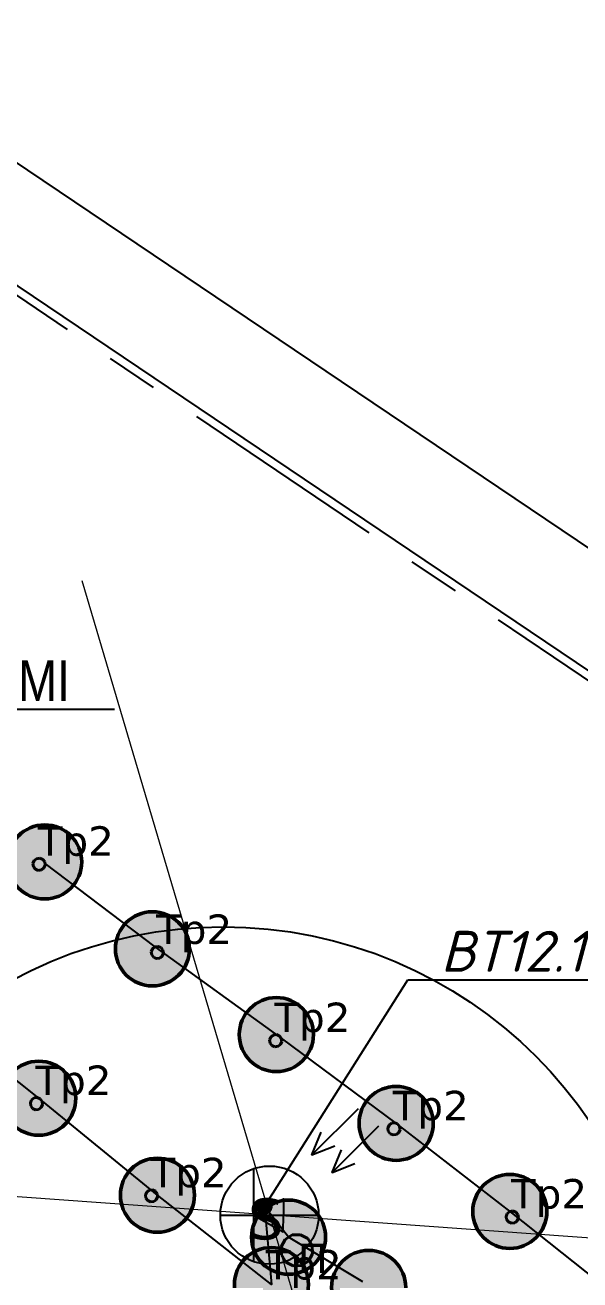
# Model space of a CAD drawing. Header units: millimetres. Extents: x -243740 to 150609, y -473655 to -165121.
# Drawn here: x 30513 to 33900, y -319092 to -311424 of the extents above; entities that cross this region are included whole.
import ezdxf
from ezdxf import colors
from ezdxf.entities.mleader import LeaderData, LeaderLine
from ezdxf.math import Vec2, Vec3

# ---------------------------------------------------------------- set-up
doc = ezdxf.new("R2010")
doc.units = ezdxf.units.MM
doc.linetypes.add('Линия сетки', pattern=[22.225, 12.7, -3.175, 3.175, -3.175])
for name, color, linetype, lineweight in [('0_Авт.', 255, 'Continuous', 5), ('_освещение_dali', 3, 'Continuous', 50), ('DALLI', 6, 'TRAY', 30), ('DLX_LUM 21', 5, 'Continuous', 40), ('DLX_LUM 22', 5, 'Continuous', 40)]:
    doc.layers.add(name, color=color, linetype=linetype, lineweight=lineweight)
doc.layers.add('_Гр.ЩД-1C.10.4.I9.4', color=6, linetype='Continuous')
doc.layers.add('_Гр.ЩД-1В.5.3.I4.1', color=6, linetype='Continuous')
doc.styles.add('ELine', font='txt.shx')
doc.styles.get("Standard").update_dxf_attribs({"font": 'ARIALN.TTF'})
doc.styles.add('TableTextStyle', font='')
doc.styles.add('Шрифт - 200', font='', dxfattribs={"height": 200})
doc.styles.get('TableTextStyle').set_extended_font_data('VERDANA.TTF')
doc.styles.get('Шрифт - 200').set_extended_font_data('GOST Common', italic=True)
doc.linetypes.add('TRAY', pattern='A,12.119257,["_",ELine,S=4.5,R=90,X=0,Y=-1.555839],0.750382,["_",ELine,S=4.5,R=0,X=0,Y=-0.805849],1.314849,["_",ELine,S=4.5,R=0,X=0,Y=-0.805849],2.250029,["_",ELine,S=4.5,R=90,X=0,Y=-1.555839],13.565483', length=30)
doc.linetypes.add('Truba', pattern='A,3e-05,[4,MSH_7,S=1,R=0,X=0,Y=0],-3.022072', length=3.022102)
doc.linetypes.add('Проводка в лотке', pattern='A,7.5,[130,ltypeshp.shx,S=0.5,R=0,X=0,Y=0],1,[130,ltypeshp.shx,S=1,R=90,X=0,Y=-0.5],1,[130,ltypeshp.shx,S=0.5,R=0,X=0,Y=0],7.5', length=17)

# ---------------------------------------------------------------- blocks, each defined once
blk = doc.blocks.new('A$C0249faeb')
at = {"layer": 'DALLI', "color": 0, "linetype": 'Линия сетки', "lineweight": -3, "ltscale": 100}
blk.add_lwpolyline([(-77952, -31246), (-93848.7, -54813.7), (-123371.7, -34900.2), (-107475, -11332.5)], close=True, dxfattribs=at)
blk = doc.blocks.new('A$C85fa3c5e')
at = {"layer": '0_Авт.', "color": 6, "lineweight": 25, "ltscale": 100}
for points in [[(5.418, 6.505), (2.589, 3.676), (3.15, 5.068)], [(5.418, 6.505), (2.589, 3.676), (3.981, 4.236)], [(6.655, 5.428), (3.827, 2.599), (4.387, 3.991)], [(6.655, 5.428), (3.827, 2.599), (5.218, 3.16)], [(-0.973, 2.838), (-0.98, -2.836)], [(-0.976, 0), (0.849, 1.003), (0.849, -0.01)], [(-3, 0), (3, 0)], [(-0.976, 0), (0.838, -1.023), (0.849, -0.01)]]:
    blk.add_lwpolyline(points, dxfattribs=at)
blk.add_circle((0, 0), 3, dxfattribs=at)
blk = doc.blocks.new('_Dot')
at = {"color": 0, "linetype": 'ByBlock', "lineweight": -2}
blk.add_line((-0.5, 0), (-1, 0), dxfattribs=at)
at = {"color": 0, "linetype": 'ByBlock', "const_width": 0.5}
blk.add_lwpolyline([(-0.25, 0, 1), (0.25, 0, 1)], format="xyb", close=True, dxfattribs=at)
blk = doc.blocks.new('A$Caabd1818')
at = {"layer": 'DLX_LUM 21'}
for points in [[(26591, 80973.8, 0), (26598.2, 80991.8, 0)], [(26598.2, 80991.8, 0), (26591, 80973.8, 0)], [(26598.2, 80991.8, 0), (26591, 80973.8, 0)], [(26591, 80973.8, 0), (26598.2, 80991.8, 0)], [(26591, 80973.8, 0), (26591, 80973.8, 0)], [(26593.8, 80954.6, 0), (26591, 80973.8, 0)], [(26591, 80973.8, 0), (26591, 80973.8, 0)], [(26591, 80973.8, 0), (26593.8, 80954.6, 0)], [(26591, 80973.8, 0), (26593.8, 80954.6, 0)], [(26593.8, 80954.6, 0), (26591, 80973.8, 0)], [(26598.2, 80991.8, 0), (26613.4, 81003.9, 0)], [(26613.4, 81003.9, 0), (26598.2, 80991.8, 0)], [(26613.4, 81003.9, 0), (26598.2, 80991.8, 0)], [(26598.2, 80991.8, 0), (26613.4, 81003.9, 0)], [(26598.2, 80991.8, 0), (26598.2, 80991.8, 0)], [(26598.2, 80991.8, 0), (26598.2, 80991.8, 0)], [(26613.4, 81003.9, 0), (26632.7, 81006.6, 0)], [(26632.7, 81006.6, 0), (26613.4, 81003.9, 0)], [(26632.7, 81006.6, 0), (26613.4, 81003.9, 0)], [(26613.4, 81003.9, 0), (26632.7, 81006.6, 0)], [(26613.4, 81003.9, 0), (26613.4, 81003.9, 0)], [(26613.4, 81003.9, 0), (26613.4, 81003.9, 0)], [(26632.7, 81006.6, 0), (26632.7, 81006.6, 0)], [(26632.7, 81006.6, 0), (26650.7, 80999.5, 0)], [(26650.7, 80999.5, 0), (26632.7, 81006.6, 0)], [(26632.7, 81006.6, 0), (26632.7, 81006.6, 0)], [(26650.7, 80999.5, 0), (26632.7, 81006.6, 0)], [(26632.7, 81006.6, 0), (26650.7, 80999.5, 0)], [(26650.7, 80999.5, 0), (26650.7, 80999.5, 0)], [(26650.7, 80999.5, 0), (26662.7, 80984.2, 0)], [(26662.7, 80984.2, 0), (26650.7, 80999.5, 0)], [(26650.7, 80999.5, 0), (26650.7, 80999.5, 0)], [(26662.7, 80984.2, 0), (26650.7, 80999.5, 0)], [(26650.7, 80999.5, 0), (26662.7, 80984.2, 0)], [(26662.7, 80984.2, 0), (26662.7, 80984.2, 0)], [(26662.7, 80984.2, 0), (26665.5, 80965, 0)], [(26665.5, 80965, 0), (26662.7, 80984.2, 0)], [(26662.7, 80984.2, 0), (26662.7, 80984.2, 0)], [(26665.5, 80965, 0), (26662.7, 80984.2, 0)], [(26662.7, 80984.2, 0), (26665.5, 80965, 0)], [(26605.8, 80939.3, 0), (26593.8, 80954.6, 0)], [(26593.8, 80954.6, 0), (26593.8, 80954.6, 0)], [(26593.8, 80954.6, 0), (26605.8, 80939.3, 0)], [(26593.8, 80954.6, 0), (26593.8, 80954.6, 0)], [(26593.8, 80954.6, 0), (26605.8, 80939.3, 0)], [(26605.8, 80939.3, 0), (26593.8, 80954.6, 0)], [(26623.9, 80932.2, 0), (26605.8, 80939.3, 0)], [(26605.8, 80939.3, 0), (26605.8, 80939.3, 0)], [(26605.8, 80939.3, 0), (26623.9, 80932.2, 0)], [(26605.8, 80939.3, 0), (26605.8, 80939.3, 0)], [(26605.8, 80939.3, 0), (26623.9, 80932.2, 0)], [(26623.9, 80932.2, 0), (26605.8, 80939.3, 0)], [(26643.1, 80935, 0), (26623.9, 80932.2, 0)], [(26623.9, 80932.2, 0), (26643.1, 80935, 0)], [(26623.9, 80932.2, 0), (26643.1, 80935, 0)], [(26643.1, 80935, 0), (26623.9, 80932.2, 0)], [(26623.9, 80932.2, 0), (26623.9, 80932.2, 0)], [(26623.9, 80932.2, 0), (26623.9, 80932.2, 0)], [(26658.3, 80947, 0), (26643.1, 80935, 0)], [(26643.1, 80935, 0), (26658.3, 80947, 0)], [(26643.1, 80935, 0), (26658.3, 80947, 0)], [(26658.3, 80947, 0), (26643.1, 80935, 0)], [(26643.1, 80935, 0), (26643.1, 80935, 0)], [(26643.1, 80935, 0), (26643.1, 80935, 0)], [(26665.5, 80965, 0), (26658.3, 80947, 0)], [(26658.3, 80947, 0), (26665.5, 80965, 0)], [(26658.3, 80947, 0), (26665.5, 80965, 0)], [(26665.5, 80965, 0), (26658.3, 80947, 0)], [(26658.3, 80947, 0), (26658.3, 80947, 0)], [(26658.3, 80947, 0), (26658.3, 80947, 0)], [(26665.5, 80965, 0), (26665.5, 80965, 0)], [(26665.5, 80965, 0), (26665.5, 80965, 0)], [(27313.4, 80435, 0), (27320.6, 80453, 0)], [(27320.6, 80453, 0), (27313.4, 80435, 0)], [(27320.6, 80453, 0), (27313.4, 80435, 0)], [(27313.4, 80435, 0), (27320.6, 80453, 0)], [(27313.4, 80435, 0), (27313.4, 80435, 0)], [(27316.2, 80415.7, 0), (27313.4, 80435, 0)], [(27313.4, 80435, 0), (27313.4, 80435, 0)], [(27313.4, 80435, 0), (27316.2, 80415.7, 0)], [(27313.4, 80435, 0), (27316.2, 80415.7, 0)], [(27316.2, 80415.7, 0), (27313.4, 80435, 0)], [(27320.6, 80453, 0), (27335.8, 80465, 0)], [(27335.8, 80465, 0), (27320.6, 80453, 0)], [(27335.8, 80465, 0), (27320.6, 80453, 0)], [(27320.6, 80453, 0), (27335.8, 80465, 0)], [(27320.6, 80453, 0), (27320.6, 80453, 0)], [(27320.6, 80453, 0), (27320.6, 80453, 0)], [(27335.8, 80465, 0), (27355, 80467.8, 0)], [(27355, 80467.8, 0), (27335.8, 80465, 0)], [(27355, 80467.8, 0), (27335.8, 80465, 0)], [(27335.8, 80465, 0), (27355, 80467.8, 0)], [(27335.8, 80465, 0), (27335.8, 80465, 0)], [(27335.8, 80465, 0), (27335.8, 80465, 0)], [(27355, 80467.8, 0), (27355, 80467.8, 0)], [(27355, 80467.8, 0), (27373, 80460.6, 0)], [(27373, 80460.6, 0), (27355, 80467.8, 0)], [(27355, 80467.8, 0), (27355, 80467.8, 0)], [(27373, 80460.6, 0), (27355, 80467.8, 0)], [(27355, 80467.8, 0), (27373, 80460.6, 0)], [(27373, 80460.6, 0), (27373, 80460.6, 0)], [(27373, 80460.6, 0), (27385.1, 80445.4, 0)], [(27385.1, 80445.4, 0), (27373, 80460.6, 0)], [(27373, 80460.6, 0), (27373, 80460.6, 0)], [(27385.1, 80445.4, 0), (27373, 80460.6, 0)], [(27373, 80460.6, 0), (27385.1, 80445.4, 0)], [(27385.1, 80445.4, 0), (27385.1, 80445.4, 0)], [(27385.1, 80445.4, 0), (27387.9, 80426.2, 0)], [(27387.9, 80426.2, 0), (27385.1, 80445.4, 0)], [(27385.1, 80445.4, 0), (27385.1, 80445.4, 0)], [(27387.9, 80426.2, 0), (27385.1, 80445.4, 0)], [(27385.1, 80445.4, 0), (27387.9, 80426.2, 0)], [(27328.2, 80400.5, 0), (27316.2, 80415.7, 0)], [(27316.2, 80415.7, 0), (27316.2, 80415.7, 0)], [(27316.2, 80415.7, 0), (27328.2, 80400.5, 0)], [(27316.2, 80415.7, 0), (27316.2, 80415.7, 0)], [(27316.2, 80415.7, 0), (27328.2, 80400.5, 0)], [(27328.2, 80400.5, 0), (27316.2, 80415.7, 0)], [(27346.2, 80393.3, 0), (27328.2, 80400.5, 0)], [(27328.2, 80400.5, 0), (27328.2, 80400.5, 0)], [(27328.2, 80400.5, 0), (27346.2, 80393.3, 0)], [(27328.2, 80400.5, 0), (27328.2, 80400.5, 0)], [(27328.2, 80400.5, 0), (27346.2, 80393.3, 0)], [(27346.2, 80393.3, 0), (27328.2, 80400.5, 0)], [(27365.4, 80396.1, 0), (27346.2, 80393.3, 0)], [(27346.2, 80393.3, 0), (27365.4, 80396.1, 0)], [(27346.2, 80393.3, 0), (27365.4, 80396.1, 0)], [(27365.4, 80396.1, 0), (27346.2, 80393.3, 0)], [(27346.2, 80393.3, 0), (27346.2, 80393.3, 0)], [(27346.2, 80393.3, 0), (27346.2, 80393.3, 0)], [(27380.7, 80408.1, 0), (27365.4, 80396.1, 0)], [(27365.4, 80396.1, 0), (27380.7, 80408.1, 0)], [(27365.4, 80396.1, 0), (27380.7, 80408.1, 0)], [(27380.7, 80408.1, 0), (27365.4, 80396.1, 0)], [(27365.4, 80396.1, 0), (27365.4, 80396.1, 0)], [(27365.4, 80396.1, 0), (27365.4, 80396.1, 0)], [(27387.9, 80426.2, 0), (27380.7, 80408.1, 0)], [(27380.7, 80408.1, 0), (27387.9, 80426.2, 0)], [(27380.7, 80408.1, 0), (27387.9, 80426.2, 0)], [(27387.9, 80426.2, 0), (27380.7, 80408.1, 0)], [(27380.7, 80408.1, 0), (27380.7, 80408.1, 0)], [(27380.7, 80408.1, 0), (27380.7, 80408.1, 0)], [(27387.9, 80426.2, 0), (27387.9, 80426.2, 0)], [(27387.9, 80426.2, 0), (27387.9, 80426.2, 0)], [(28035.8, 79896.1, 0), (28042.9, 79914.2, 0)], [(28042.9, 79914.2, 0), (28035.8, 79896.1, 0)], [(28042.9, 79914.2, 0), (28035.8, 79896.1, 0)], [(28035.8, 79896.1, 0), (28042.9, 79914.2, 0)], [(28042.9, 79914.2, 0), (28058.2, 79926.2, 0)], [(28058.2, 79926.2, 0), (28042.9, 79914.2, 0)], [(28058.2, 79926.2, 0), (28042.9, 79914.2, 0)], [(28042.9, 79914.2, 0), (28058.2, 79926.2, 0)], [(28042.9, 79914.2, 0), (28042.9, 79914.2, 0)], [(28042.9, 79914.2, 0), (28042.9, 79914.2, 0)], [(28058.2, 79926.2, 0), (28077.4, 79929, 0)], [(28077.4, 79929, 0), (28058.2, 79926.2, 0)], [(28077.4, 79929, 0), (28058.2, 79926.2, 0)], [(28058.2, 79926.2, 0), (28077.4, 79929, 0)], [(28058.2, 79926.2, 0), (28058.2, 79926.2, 0)], [(28058.2, 79926.2, 0), (28058.2, 79926.2, 0)], [(28077.4, 79929, 0), (28077.4, 79929, 0)], [(28077.4, 79929, 0), (28095.4, 79921.8, 0)], [(28095.4, 79921.8, 0), (28077.4, 79929, 0)], [(28077.4, 79929, 0), (28077.4, 79929, 0)], [(28095.4, 79921.8, 0), (28077.4, 79929, 0)], [(28077.4, 79929, 0), (28095.4, 79921.8, 0)], [(28095.4, 79921.8, 0), (28095.4, 79921.8, 0)], [(28095.4, 79921.8, 0), (28107.4, 79906.6, 0)], [(28107.4, 79906.6, 0), (28095.4, 79921.8, 0)], [(28095.4, 79921.8, 0), (28095.4, 79921.8, 0)], [(28107.4, 79906.6, 0), (28095.4, 79921.8, 0)], [(28095.4, 79921.8, 0), (28107.4, 79906.6, 0)], [(28107.4, 79906.6, 0), (28107.4, 79906.6, 0)], [(28107.4, 79906.6, 0), (28110.2, 79887.3, 0)], [(28110.2, 79887.3, 0), (28107.4, 79906.6, 0)], [(28107.4, 79906.6, 0), (28107.4, 79906.6, 0)], [(28110.2, 79887.3, 0), (28107.4, 79906.6, 0)], [(28107.4, 79906.6, 0), (28110.2, 79887.3, 0)], [(28035.8, 79896.1, 0), (28035.8, 79896.1, 0)], [(28038.6, 79876.9, 0), (28035.8, 79896.1, 0)], [(28035.8, 79896.1, 0), (28035.8, 79896.1, 0)], [(28035.8, 79896.1, 0), (28038.6, 79876.9, 0)], [(28035.8, 79896.1, 0), (28038.6, 79876.9, 0)], [(28038.6, 79876.9, 0), (28035.8, 79896.1, 0)], [(28050.6, 79861.7, 0), (28038.6, 79876.9, 0)], [(28038.6, 79876.9, 0), (28038.6, 79876.9, 0)], [(28038.6, 79876.9, 0), (28050.6, 79861.7, 0)], [(28038.6, 79876.9, 0), (28038.6, 79876.9, 0)], [(28038.6, 79876.9, 0), (28050.6, 79861.7, 0)], [(28050.6, 79861.7, 0), (28038.6, 79876.9, 0)], [(28068.6, 79854.5, 0), (28050.6, 79861.7, 0)], [(28050.6, 79861.7, 0), (28050.6, 79861.7, 0)], [(28050.6, 79861.7, 0), (28068.6, 79854.5, 0)], [(28050.6, 79861.7, 0), (28050.6, 79861.7, 0)], [(28050.6, 79861.7, 0), (28068.6, 79854.5, 0)], [(28068.6, 79854.5, 0), (28050.6, 79861.7, 0)], [(28087.8, 79857.3, 0), (28068.6, 79854.5, 0)], [(28068.6, 79854.5, 0), (28087.8, 79857.3, 0)], [(28068.6, 79854.5, 0), (28087.8, 79857.3, 0)], [(28087.8, 79857.3, 0), (28068.6, 79854.5, 0)], [(28068.6, 79854.5, 0), (28068.6, 79854.5, 0)], [(28068.6, 79854.5, 0), (28068.6, 79854.5, 0)], [(28103.1, 79869.3, 0), (28087.8, 79857.3, 0)], [(28087.8, 79857.3, 0), (28103.1, 79869.3, 0)], [(28087.8, 79857.3, 0), (28103.1, 79869.3, 0)], [(28103.1, 79869.3, 0), (28087.8, 79857.3, 0)], [(28087.8, 79857.3, 0), (28087.8, 79857.3, 0)], [(28087.8, 79857.3, 0), (28087.8, 79857.3, 0)], [(28110.2, 79887.3, 0), (28103.1, 79869.3, 0)], [(28103.1, 79869.3, 0), (28110.2, 79887.3, 0)], [(28103.1, 79869.3, 0), (28110.2, 79887.3, 0)], [(28110.2, 79887.3, 0), (28103.1, 79869.3, 0)], [(28103.1, 79869.3, 0), (28103.1, 79869.3, 0)], [(28103.1, 79869.3, 0), (28103.1, 79869.3, 0)], [(28110.2, 79887.3, 0), (28110.2, 79887.3, 0)], [(28110.2, 79887.3, 0), (28110.2, 79887.3, 0)], [(26575.1, 79512.8, 0), (26582.9, 79530.6, 0)], [(26582.9, 79530.6, 0), (26575.1, 79512.8, 0)], [(26582.9, 79530.6, 0), (26575.1, 79512.8, 0)], [(26575.1, 79512.8, 0), (26582.9, 79530.6, 0)], [(26582.9, 79530.6, 0), (26598.5, 79542.1, 0)], [(26598.5, 79542.1, 0), (26582.9, 79530.6, 0)], [(26598.5, 79542.1, 0), (26582.9, 79530.6, 0)], [(26582.9, 79530.6, 0), (26598.5, 79542.1, 0)], [(26582.9, 79530.6, 0), (26582.9, 79530.6, 0)], [(26582.9, 79530.6, 0), (26582.9, 79530.6, 0)], [(26598.5, 79542.1, 0), (26617.8, 79544.2, 0)], [(26617.8, 79544.2, 0), (26598.5, 79542.1, 0)], [(26617.8, 79544.2, 0), (26598.5, 79542.1, 0)], [(26598.5, 79542.1, 0), (26617.8, 79544.2, 0)], [(26598.5, 79542.1, 0), (26598.5, 79542.1, 0)], [(26598.5, 79542.1, 0), (26598.5, 79542.1, 0)], [(26617.8, 79544.2, 0), (26617.8, 79544.2, 0)], [(26617.8, 79544.2, 0), (26635.6, 79536.4, 0)], [(26635.6, 79536.4, 0), (26617.8, 79544.2, 0)], [(26617.8, 79544.2, 0), (26617.8, 79544.2, 0)], [(26635.6, 79536.4, 0), (26617.8, 79544.2, 0)], [(26617.8, 79544.2, 0), (26635.6, 79536.4, 0)], [(26635.6, 79536.4, 0), (26635.6, 79536.4, 0)], [(26635.6, 79536.4, 0), (26647.1, 79520.8, 0)], [(26647.1, 79520.8, 0), (26635.6, 79536.4, 0)], [(26635.6, 79536.4, 0), (26635.6, 79536.4, 0)], [(26647.1, 79520.8, 0), (26635.6, 79536.4, 0)], [(26635.6, 79536.4, 0), (26647.1, 79520.8, 0)], [(26647.1, 79520.8, 0), (26647.1, 79520.8, 0)], [(26647.1, 79520.8, 0), (26649.2, 79501.5, 0)], [(26649.2, 79501.5, 0), (26647.1, 79520.8, 0)], [(26647.1, 79520.8, 0), (26647.1, 79520.8, 0)], [(26649.2, 79501.5, 0), (26647.1, 79520.8, 0)], [(26647.1, 79520.8, 0), (26649.2, 79501.5, 0)], [(26575.1, 79512.8, 0), (26575.1, 79512.8, 0)], [(26577.2, 79493.5, 0), (26575.1, 79512.8, 0)], [(26575.1, 79512.8, 0), (26575.1, 79512.8, 0)], [(26575.1, 79512.8, 0), (26577.2, 79493.5, 0)], [(26575.1, 79512.8, 0), (26577.2, 79493.5, 0)], [(26577.2, 79493.5, 0), (26575.1, 79512.8, 0)], [(26588.7, 79477.9, 0), (26577.2, 79493.5, 0)], [(26577.2, 79493.5, 0), (26577.2, 79493.5, 0)], [(26577.2, 79493.5, 0), (26588.7, 79477.9, 0)], [(26577.2, 79493.5, 0), (26577.2, 79493.5, 0)], [(26577.2, 79493.5, 0), (26588.7, 79477.9, 0)], [(26588.7, 79477.9, 0), (26577.2, 79493.5, 0)], [(26606.5, 79470.1, 0), (26588.7, 79477.9, 0)], [(26588.7, 79477.9, 0), (26588.7, 79477.9, 0)], [(26588.7, 79477.9, 0), (26606.5, 79470.1, 0)], [(26588.7, 79477.9, 0), (26588.7, 79477.9, 0)], [(26588.7, 79477.9, 0), (26606.5, 79470.1, 0)], [(26606.5, 79470.1, 0), (26588.7, 79477.9, 0)], [(26625.8, 79472.2, 0), (26606.5, 79470.1, 0)], [(26606.5, 79470.1, 0), (26625.8, 79472.2, 0)], [(26606.5, 79470.1, 0), (26625.8, 79472.2, 0)], [(26625.8, 79472.2, 0), (26606.5, 79470.1, 0)], [(26606.5, 79470.1, 0), (26606.5, 79470.1, 0)], [(26606.5, 79470.1, 0), (26606.5, 79470.1, 0)], [(26641.4, 79483.7, 0), (26625.8, 79472.2, 0)], [(26625.8, 79472.2, 0), (26641.4, 79483.7, 0)], [(26625.8, 79472.2, 0), (26641.4, 79483.7, 0)], [(26641.4, 79483.7, 0), (26625.8, 79472.2, 0)], [(26625.8, 79472.2, 0), (26625.8, 79472.2, 0)], [(26625.8, 79472.2, 0), (26625.8, 79472.2, 0)], [(26649.2, 79501.5, 0), (26641.4, 79483.7, 0)], [(26641.4, 79483.7, 0), (26649.2, 79501.5, 0)], [(26641.4, 79483.7, 0), (26649.2, 79501.5, 0)], [(26649.2, 79501.5, 0), (26641.4, 79483.7, 0)], [(26641.4, 79483.7, 0), (26641.4, 79483.7, 0)], [(26641.4, 79483.7, 0), (26641.4, 79483.7, 0)], [(26649.2, 79501.5, 0), (26649.2, 79501.5, 0)], [(26649.2, 79501.5, 0), (26649.2, 79501.5, 0)], [(28758.1, 79357.3, 0), (28765.3, 79375.3, 0)], [(28765.3, 79375.3, 0), (28758.1, 79357.3, 0)], [(28765.3, 79375.3, 0), (28758.1, 79357.3, 0)], [(28758.1, 79357.3, 0), (28765.3, 79375.3, 0)], [(28765.3, 79375.3, 0), (28780.6, 79387.3, 0)], [(28780.6, 79387.3, 0), (28765.3, 79375.3, 0)], [(28780.6, 79387.3, 0), (28765.3, 79375.3, 0)], [(28765.3, 79375.3, 0), (28780.6, 79387.3, 0)], [(28765.3, 79375.3, 0), (28765.3, 79375.3, 0)], [(28765.3, 79375.3, 0), (28765.3, 79375.3, 0)], [(28780.6, 79387.3, 0), (28799.8, 79390.1, 0)], [(28799.8, 79390.1, 0), (28780.6, 79387.3, 0)], [(28799.8, 79390.1, 0), (28780.6, 79387.3, 0)], [(28780.6, 79387.3, 0), (28799.8, 79390.1, 0)], [(28780.6, 79387.3, 0), (28780.6, 79387.3, 0)], [(28780.6, 79387.3, 0), (28780.6, 79387.3, 0)], [(28799.8, 79390.1, 0), (28799.8, 79390.1, 0)], [(28799.8, 79390.1, 0), (28817.8, 79382.9, 0)], [(28817.8, 79382.9, 0), (28799.8, 79390.1, 0)], [(28799.8, 79390.1, 0), (28799.8, 79390.1, 0)], [(28817.8, 79382.9, 0), (28799.8, 79390.1, 0)], [(28799.8, 79390.1, 0), (28817.8, 79382.9, 0)], [(28817.8, 79382.9, 0), (28817.8, 79382.9, 0)], [(28817.8, 79382.9, 0), (28829.8, 79367.7, 0)], [(28829.8, 79367.7, 0), (28817.8, 79382.9, 0)], [(28817.8, 79382.9, 0), (28817.8, 79382.9, 0)], [(28829.8, 79367.7, 0), (28817.8, 79382.9, 0)], [(28817.8, 79382.9, 0), (28829.8, 79367.7, 0)], [(28829.8, 79367.7, 0), (28829.8, 79367.7, 0)], [(28829.8, 79367.7, 0), (28832.6, 79348.5, 0)], [(28832.6, 79348.5, 0), (28829.8, 79367.7, 0)], [(28829.8, 79367.7, 0), (28829.8, 79367.7, 0)], [(28832.6, 79348.5, 0), (28829.8, 79367.7, 0)], [(28829.8, 79367.7, 0), (28832.6, 79348.5, 0)], [(28758.1, 79357.3, 0), (28758.1, 79357.3, 0)], [(28760.9, 79338.1, 0), (28758.1, 79357.3, 0)], [(28758.1, 79357.3, 0), (28758.1, 79357.3, 0)], [(28758.1, 79357.3, 0), (28760.9, 79338.1, 0)], [(28758.1, 79357.3, 0), (28760.9, 79338.1, 0)], [(28760.9, 79338.1, 0), (28758.1, 79357.3, 0)], [(28773, 79322.8, 0), (28760.9, 79338.1, 0)], [(28760.9, 79338.1, 0), (28760.9, 79338.1, 0)], [(28760.9, 79338.1, 0), (28773, 79322.8, 0)], [(28760.9, 79338.1, 0), (28760.9, 79338.1, 0)], [(28760.9, 79338.1, 0), (28773, 79322.8, 0)], [(28773, 79322.8, 0), (28760.9, 79338.1, 0)], [(28791, 79315.7, 0), (28773, 79322.8, 0)], [(28773, 79322.8, 0), (28773, 79322.8, 0)], [(28773, 79322.8, 0), (28791, 79315.7, 0)], [(28773, 79322.8, 0), (28773, 79322.8, 0)], [(28773, 79322.8, 0), (28791, 79315.7, 0)], [(28791, 79315.7, 0), (28773, 79322.8, 0)], [(28810.2, 79318.4, 0), (28791, 79315.7, 0)], [(28791, 79315.7, 0), (28810.2, 79318.4, 0)], [(28791, 79315.7, 0), (28810.2, 79318.4, 0)], [(28810.2, 79318.4, 0), (28791, 79315.7, 0)], [(28791, 79315.7, 0), (28791, 79315.7, 0)], [(28791, 79315.7, 0), (28791, 79315.7, 0)], [(28825.4, 79330.5, 0), (28810.2, 79318.4, 0)], [(28810.2, 79318.4, 0), (28825.4, 79330.5, 0)], [(28810.2, 79318.4, 0), (28825.4, 79330.5, 0)], [(28825.4, 79330.5, 0), (28810.2, 79318.4, 0)], [(28810.2, 79318.4, 0), (28810.2, 79318.4, 0)], [(28810.2, 79318.4, 0), (28810.2, 79318.4, 0)], [(28832.6, 79348.5, 0), (28825.4, 79330.5, 0)], [(28825.4, 79330.5, 0), (28832.6, 79348.5, 0)], [(28825.4, 79330.5, 0), (28832.6, 79348.5, 0)], [(28832.6, 79348.5, 0), (28825.4, 79330.5, 0)], [(28825.4, 79330.5, 0), (28825.4, 79330.5, 0)], [(28825.4, 79330.5, 0), (28825.4, 79330.5, 0)], [(28832.6, 79348.5, 0), (28832.6, 79348.5, 0)], [(28832.6, 79348.5, 0), (28832.6, 79348.5, 0)], [(27285.8, 78967.1, 0), (27301.5, 78978.6, 0)], [(27301.5, 78978.6, 0), (27285.8, 78967.1, 0)], [(27301.5, 78978.6, 0), (27285.8, 78967.1, 0)], [(27285.8, 78967.1, 0), (27301.5, 78978.6, 0)], [(27301.5, 78978.6, 0), (27320.8, 78980.7, 0)], [(27320.8, 78980.7, 0), (27301.5, 78978.6, 0)], [(27320.8, 78980.7, 0), (27301.5, 78978.6, 0)], [(27301.5, 78978.6, 0), (27320.8, 78980.7, 0)], [(27301.5, 78978.6, 0), (27301.5, 78978.6, 0)], [(27301.5, 78978.6, 0), (27301.5, 78978.6, 0)], [(27320.8, 78980.7, 0), (27320.8, 78980.7, 0)], [(27320.8, 78980.7, 0), (27338.6, 78972.9, 0)], [(27338.6, 78972.9, 0), (27320.8, 78980.7, 0)], [(27320.8, 78980.7, 0), (27320.8, 78980.7, 0)], [(27338.6, 78972.9, 0), (27320.8, 78980.7, 0)], [(27320.8, 78980.7, 0), (27338.6, 78972.9, 0)], [(27278, 78949.4, 0), (27285.8, 78967.1, 0)], [(27285.8, 78967.1, 0), (27278, 78949.4, 0)], [(27285.8, 78967.1, 0), (27278, 78949.4, 0)], [(27278, 78949.4, 0), (27285.8, 78967.1, 0)], [(27278, 78949.4, 0), (27278, 78949.4, 0)], [(27280.2, 78930.1, 0), (27278, 78949.4, 0)], [(27278, 78949.4, 0), (27278, 78949.4, 0)], [(27278, 78949.4, 0), (27280.2, 78930.1, 0)], [(27278, 78949.4, 0), (27280.2, 78930.1, 0)], [(27280.2, 78930.1, 0), (27278, 78949.4, 0)], [(27291.6, 78914.4, 0), (27280.2, 78930.1, 0)], [(27280.2, 78930.1, 0), (27280.2, 78930.1, 0)], [(27280.2, 78930.1, 0), (27291.6, 78914.4, 0)], [(27280.2, 78930.1, 0), (27280.2, 78930.1, 0)], [(27280.2, 78930.1, 0), (27291.6, 78914.4, 0)], [(27291.6, 78914.4, 0), (27280.2, 78930.1, 0)], [(27285.8, 78967.1, 0), (27285.8, 78967.1, 0)], [(27285.8, 78967.1, 0), (27285.8, 78967.1, 0)], [(27309.4, 78906.6, 0), (27291.6, 78914.4, 0)], [(27291.6, 78914.4, 0), (27291.6, 78914.4, 0)], [(27291.6, 78914.4, 0), (27309.4, 78906.6, 0)], [(27291.6, 78914.4, 0), (27291.6, 78914.4, 0)], [(27291.6, 78914.4, 0), (27309.4, 78906.6, 0)], [(27309.4, 78906.6, 0), (27291.6, 78914.4, 0)], [(27328.7, 78908.7, 0), (27309.4, 78906.6, 0)], [(27309.4, 78906.6, 0), (27328.7, 78908.7, 0)], [(27309.4, 78906.6, 0), (27328.7, 78908.7, 0)], [(27328.7, 78908.7, 0), (27309.4, 78906.6, 0)], [(27309.4, 78906.6, 0), (27309.4, 78906.6, 0)], [(27309.4, 78906.6, 0), (27309.4, 78906.6, 0)], [(27344.4, 78920.2, 0), (27328.7, 78908.7, 0)], [(27328.7, 78908.7, 0), (27344.4, 78920.2, 0)], [(27328.7, 78908.7, 0), (27344.4, 78920.2, 0)], [(27344.4, 78920.2, 0), (27328.7, 78908.7, 0)], [(27328.7, 78908.7, 0), (27328.7, 78908.7, 0)], [(27328.7, 78908.7, 0), (27328.7, 78908.7, 0)], [(27338.6, 78972.9, 0), (27338.6, 78972.9, 0)], [(27338.6, 78972.9, 0), (27350, 78957.3, 0)], [(27350, 78957.3, 0), (27338.6, 78972.9, 0)], [(27338.6, 78972.9, 0), (27338.6, 78972.9, 0)], [(27350, 78957.3, 0), (27338.6, 78972.9, 0)], [(27338.6, 78972.9, 0), (27350, 78957.3, 0)], [(27352.2, 78938, 0), (27344.4, 78920.2, 0)], [(27344.4, 78920.2, 0), (27352.2, 78938, 0)], [(27344.4, 78920.2, 0), (27352.2, 78938, 0)], [(27352.2, 78938, 0), (27344.4, 78920.2, 0)], [(27344.4, 78920.2, 0), (27344.4, 78920.2, 0)], [(27344.4, 78920.2, 0), (27344.4, 78920.2, 0)], [(27350, 78957.3, 0), (27350, 78957.3, 0)], [(27350, 78957.3, 0), (27352.2, 78938, 0)], [(27352.2, 78938, 0), (27350, 78957.3, 0)], [(27350, 78957.3, 0), (27350, 78957.3, 0)], [(27352.2, 78938, 0), (27350, 78957.3, 0)], [(27350, 78957.3, 0), (27352.2, 78938, 0)], [(27352.2, 78938, 0), (27352.2, 78938, 0)], [(27352.2, 78938, 0), (27352.2, 78938, 0)], [(29480.5, 78818.4, 0), (29487.7, 78836.5, 0)], [(29487.7, 78836.5, 0), (29480.5, 78818.4, 0)], [(29487.7, 78836.5, 0), (29480.5, 78818.4, 0)], [(29480.5, 78818.4, 0), (29487.7, 78836.5, 0)], [(29487.7, 78836.5, 0), (29502.9, 78848.5, 0)], [(29502.9, 78848.5, 0), (29487.7, 78836.5, 0)], [(29502.9, 78848.5, 0), (29487.7, 78836.5, 0)], [(29487.7, 78836.5, 0), (29502.9, 78848.5, 0)], [(29487.7, 78836.5, 0), (29487.7, 78836.5, 0)], [(29487.7, 78836.5, 0), (29487.7, 78836.5, 0)], [(29502.9, 78848.5, 0), (29522.1, 78851.3, 0)], [(29522.1, 78851.3, 0), (29502.9, 78848.5, 0)], [(29522.1, 78851.3, 0), (29502.9, 78848.5, 0)], [(29502.9, 78848.5, 0), (29522.1, 78851.3, 0)], [(29502.9, 78848.5, 0), (29502.9, 78848.5, 0)], [(29502.9, 78848.5, 0), (29502.9, 78848.5, 0)], [(29522.1, 78851.3, 0), (29522.1, 78851.3, 0)], [(29522.1, 78851.3, 0), (29540.2, 78844.1, 0)], [(29540.2, 78844.1, 0), (29522.1, 78851.3, 0)], [(29522.1, 78851.3, 0), (29522.1, 78851.3, 0)], [(29540.2, 78844.1, 0), (29522.1, 78851.3, 0)], [(29522.1, 78851.3, 0), (29540.2, 78844.1, 0)], [(29540.2, 78844.1, 0), (29540.2, 78844.1, 0)], [(29540.2, 78844.1, 0), (29552.2, 78828.9, 0)], [(29552.2, 78828.9, 0), (29540.2, 78844.1, 0)], [(29540.2, 78844.1, 0), (29540.2, 78844.1, 0)], [(29552.2, 78828.9, 0), (29540.2, 78844.1, 0)], [(29540.2, 78844.1, 0), (29552.2, 78828.9, 0)], [(29552.2, 78828.9, 0), (29552.2, 78828.9, 0)], [(29552.2, 78828.9, 0), (29555, 78809.7, 0)], [(29555, 78809.7, 0), (29552.2, 78828.9, 0)], [(29552.2, 78828.9, 0), (29552.2, 78828.9, 0)], [(29555, 78809.7, 0), (29552.2, 78828.9, 0)], [(29552.2, 78828.9, 0), (29555, 78809.7, 0)], [(29480.5, 78818.4, 0), (29480.5, 78818.4, 0)], [(29483.3, 78799.2, 0), (29480.5, 78818.4, 0)], [(29480.5, 78818.4, 0), (29480.5, 78818.4, 0)], [(29480.5, 78818.4, 0), (29483.3, 78799.2, 0)], [(29480.5, 78818.4, 0), (29483.3, 78799.2, 0)], [(29483.3, 78799.2, 0), (29480.5, 78818.4, 0)], [(29495.3, 78784, 0), (29483.3, 78799.2, 0)], [(29483.3, 78799.2, 0), (29483.3, 78799.2, 0)], [(29483.3, 78799.2, 0), (29495.3, 78784, 0)], [(29483.3, 78799.2, 0), (29483.3, 78799.2, 0)], [(29483.3, 78799.2, 0), (29495.3, 78784, 0)], [(29495.3, 78784, 0), (29483.3, 78799.2, 0)], [(29513.4, 78776.8, 0), (29495.3, 78784, 0)], [(29495.3, 78784, 0), (29495.3, 78784, 0)], [(29495.3, 78784, 0), (29513.4, 78776.8, 0)], [(29495.3, 78784, 0), (29495.3, 78784, 0)], [(29495.3, 78784, 0), (29513.4, 78776.8, 0)], [(29513.4, 78776.8, 0), (29495.3, 78784, 0)], [(29532.6, 78779.6, 0), (29513.4, 78776.8, 0)], [(29513.4, 78776.8, 0), (29532.6, 78779.6, 0)], [(29513.4, 78776.8, 0), (29532.6, 78779.6, 0)], [(29532.6, 78779.6, 0), (29513.4, 78776.8, 0)], [(29513.4, 78776.8, 0), (29513.4, 78776.8, 0)], [(29513.4, 78776.8, 0), (29513.4, 78776.8, 0)], [(29547.8, 78791.6, 0), (29532.6, 78779.6, 0)], [(29532.6, 78779.6, 0), (29547.8, 78791.6, 0)], [(29532.6, 78779.6, 0), (29547.8, 78791.6, 0)], [(29547.8, 78791.6, 0), (29532.6, 78779.6, 0)], [(29532.6, 78779.6, 0), (29532.6, 78779.6, 0)], [(29532.6, 78779.6, 0), (29532.6, 78779.6, 0)], [(29555, 78809.7, 0), (29547.8, 78791.6, 0)], [(29547.8, 78791.6, 0), (29555, 78809.7, 0)], [(29547.8, 78791.6, 0), (29555, 78809.7, 0)], [(29555, 78809.7, 0), (29547.8, 78791.6, 0)], [(29547.8, 78791.6, 0), (29547.8, 78791.6, 0)], [(29547.8, 78791.6, 0), (29547.8, 78791.6, 0)], [(29555, 78809.7, 0), (29555, 78809.7, 0)], [(29555, 78809.7, 0), (29555, 78809.7, 0)]]:
    blk.add_polyline3d(points, dxfattribs=at)
at = {"layer": 'DLX_LUM 22'}
for points in [[(28106.4, 78632.9, 0), (28130.3, 78677.7, 0)], [(28130.3, 78677.7, 0), (28106.4, 78632.9, 0)], [(28130.3, 78677.7, 0), (28106.4, 78632.9, 0)], [(28106.4, 78632.9, 0), (28130.3, 78677.7, 0)], [(28130.3, 78677.7, 0), (28173.3, 78704.6, 0)], [(28173.3, 78704.6, 0), (28130.3, 78677.7, 0)], [(28173.3, 78704.6, 0), (28130.3, 78677.7, 0)], [(28130.3, 78677.7, 0), (28173.3, 78704.6, 0)], [(28130.3, 78677.7, 0), (28130.3, 78677.7, 0)], [(28130.3, 78677.7, 0), (28130.3, 78677.7, 0)], [(28173.3, 78704.6, 0), (28224, 78706.4, 0)], [(28224, 78706.4, 0), (28173.3, 78704.6, 0)], [(28224, 78706.4, 0), (28173.3, 78704.6, 0)], [(28173.3, 78704.6, 0), (28224, 78706.4, 0)], [(28173.3, 78704.6, 0), (28173.3, 78704.6, 0)], [(28173.3, 78704.6, 0), (28173.3, 78704.6, 0)], [(28224, 78706.4, 0), (28224, 78706.4, 0)], [(28224, 78706.4, 0), (28268.8, 78682.6, 0)], [(28268.8, 78682.6, 0), (28224, 78706.4, 0)], [(28224, 78706.4, 0), (28224, 78706.4, 0)], [(28268.8, 78682.6, 0), (28224, 78706.4, 0)], [(28224, 78706.4, 0), (28268.8, 78682.6, 0)], [(28268.8, 78682.6, 0), (28268.8, 78682.6, 0)], [(28268.8, 78682.6, 0), (28295.7, 78639.6, 0)], [(28295.7, 78639.6, 0), (28268.8, 78682.6, 0)], [(28268.8, 78682.6, 0), (28268.8, 78682.6, 0)], [(28295.7, 78639.6, 0), (28268.8, 78682.6, 0)], [(28268.8, 78682.6, 0), (28295.7, 78639.6, 0)], [(28108.2, 78582.2, 0), (28106.4, 78632.9, 0)], [(28106.4, 78632.9, 0), (28106.4, 78632.9, 0)], [(28106.4, 78632.9, 0), (28108.2, 78582.2, 0)], [(28106.4, 78632.9, 0), (28106.4, 78632.9, 0)], [(28106.4, 78632.9, 0), (28108.2, 78582.2, 0)], [(28108.2, 78582.2, 0), (28106.4, 78632.9, 0)], [(28295.7, 78639.6, 0), (28295.7, 78639.6, 0)], [(28295.7, 78639.6, 0), (28297.4, 78588.9, 0)], [(28297.4, 78588.9, 0), (28295.7, 78639.6, 0)], [(28295.7, 78639.6, 0), (28295.7, 78639.6, 0)], [(28297.4, 78588.9, 0), (28295.7, 78639.6, 0)], [(28295.7, 78639.6, 0), (28297.4, 78588.9, 0)], [(28135.1, 78539.2, 0), (28108.2, 78582.2, 0)], [(28108.2, 78582.2, 0), (28108.2, 78582.2, 0)], [(28108.2, 78582.2, 0), (28135.1, 78539.2, 0)], [(28108.2, 78582.2, 0), (28108.2, 78582.2, 0)], [(28108.2, 78582.2, 0), (28135.1, 78539.2, 0)], [(28135.1, 78539.2, 0), (28108.2, 78582.2, 0)], [(28179.9, 78515.4, 0), (28135.1, 78539.2, 0)], [(28135.1, 78539.2, 0), (28135.1, 78539.2, 0)], [(28135.1, 78539.2, 0), (28179.9, 78515.4, 0)], [(28135.1, 78539.2, 0), (28135.1, 78539.2, 0)], [(28135.1, 78539.2, 0), (28179.9, 78515.4, 0)], [(28179.9, 78515.4, 0), (28135.1, 78539.2, 0)], [(28230.6, 78517.2, 0), (28179.9, 78515.4, 0)], [(28179.9, 78515.4, 0), (28230.6, 78517.2, 0)], [(28179.9, 78515.4, 0), (28230.6, 78517.2, 0)], [(28230.6, 78517.2, 0), (28179.9, 78515.4, 0)], [(28273.6, 78544.1, 0), (28230.6, 78517.2, 0)], [(28230.6, 78517.2, 0), (28273.6, 78544.1, 0)], [(28230.6, 78517.2, 0), (28273.6, 78544.1, 0)], [(28273.6, 78544.1, 0), (28230.6, 78517.2, 0)], [(28230.6, 78517.2, 0), (28230.6, 78517.2, 0)], [(28230.6, 78517.2, 0), (28230.6, 78517.2, 0)], [(28297.4, 78588.9, 0), (28273.6, 78544.1, 0)], [(28273.6, 78544.1, 0), (28297.4, 78588.9, 0)], [(28273.6, 78544.1, 0), (28297.4, 78588.9, 0)], [(28297.4, 78588.9, 0), (28273.6, 78544.1, 0)], [(28273.6, 78544.1, 0), (28273.6, 78544.1, 0)], [(28273.6, 78544.1, 0), (28273.6, 78544.1, 0)], [(28297.4, 78588.9, 0), (28297.4, 78588.9, 0)], [(28297.4, 78588.9, 0), (28297.4, 78588.9, 0)], [(28179.9, 78515.4, 0), (28179.9, 78515.4, 0)], [(28179.9, 78515.4, 0), (28179.9, 78515.4, 0)]]:
    blk.add_polyline3d(points, dxfattribs=at)
blk = doc.blocks.new('A$Cab2378fa')
at = {"lineweight": 25, "true_color": 0xfff5f5}
h = blk.add_hatch(color=7, dxfattribs=at)
h.dxf.hatch_style = 1
h.paths.add_polyline_path([(0, 0), (-141.6, -170.3, 0.174923), (3, -222.4, 0.197808), (162.3, -156.8)])
h.paths.add_polyline_path([(-163.2, 157.6), (0, 0), (147.8, 177.8, 0.175398), (3, 230.2, 0.209014)])
at = {"lineweight": 25}
h = blk.add_hatch(color=0, dxfattribs=at)
h.paths.add_polyline_path([(162.3, -156.8, 0.442338), (147.8, 177.8), (0, 0)])
h.paths.add_polyline_path([(-141.6, -170.3), (0, 0), (-163.2, 157.6, 0.430096)])
blk.add_circle((3, 3.9), 226.3)

msp = doc.modelspace()

# ---------------------------------------------------------------- linework, layer by layer
at = {"layer": '_Гр.ЩД-1C.10.4.I9.4', "ltscale": 100}
for points in [[(30633.8, -316547.2), (31305.5, -317056.8), (32077.1, -317615.2), (32778.5, -318135.3), (33472.6, -318673.3), (34176.2, -319233.2)], [(32574.6, -319104.5), (32121.5, -318830.6), (31974.2, -318643.4), (32016.9, -319120.2), (31320.8, -318574.2), (30596.4, -317981.5), (29884.6, -317414.1), (29187.2, -318318.1), (29812.3, -318968.9), (30491.8, -319532.9)]]:
    msp.add_lwpolyline(points, dxfattribs=at)
at = {"layer": '_Гр.ЩД-1В.5.3.I4.1', "ltscale": 100}
msp.add_lwpolyline([(110536, -307227.5), (104219.9, -302967.2), (92894, -319736.1), (63624.5, -300232.1), (47676.2, -323876.5), (41394.6, -319639.5), (54986.2, -299489.2), (48493.9, -295110.2), (34902.4, -315260.4), (28255.4, -310777), (41846.9, -290626.7), (35320.9, -286224.9), (21729.4, -306375.1)], dxfattribs=at)
at = {"layer": 'Defpoints', "color": 3, "ltscale": 100}
msp.add_lwpolyline([(20246.3, -306122.8), (36254.4, -282691.9), (65448.1, -302383.3), (49440, -325814.2)], close=True, dxfattribs=at)
at = {"layer": 'Defpoints', "color": 251, "lineweight": 0, "ltscale": 100, "true_color": 0x636466}
for points in [[(30858.6, -314817.9), (33484, -323696.4)], [(37159.3, -319067.8), (27867.4, -318397.4)]]:
    msp.add_lwpolyline(points, dxfattribs=at)
at = {"layer": 'Defpoints', "color": 3, "ltscale": 100}
msp.add_circle((31721.5, -319634.6), 2700.4, dxfattribs=at)

# ---------------------------------------------------------------- block references
at = {"layer": '0_Авт.', "color": 3, "linetype": 'Проводка в лотке', "ltscale": 100, "xscale": 100, "yscale": 100, "zscale": 100}
msp.add_blockref('A$C85fa3c5e', (32005.4, -318696), dxfattribs=at)
at = {"layer": '_освещение_dali', "color": 5, "ltscale": 100}
for p in [(30629.4, -316541.5), (31287.3, -317072.7), (32044.1, -317596.7), (30593.4, -317985.4), (32775.5, -318139.2), (31317.8, -318578.1), (33469.7, -318677.2), (32118.5, -318834.5), (32013.9, -319124.1), (32607.5, -319141.8)]:
    msp.add_blockref('A$Cab2378fa', p, dxfattribs=at)
at = {"layer": 'Defpoints', "color": 3, "ltscale": 100}
msp.add_blockref('A$C0249faeb', (143045.2, -270897.9), dxfattribs=at)
at = {"layer": 'Defpoints', "linetype": 'Truba', "ltscale": 100}
msp.add_blockref('A$Caabd1818', (3969.7, -397521.8), dxfattribs=at)

# ---------------------------------------------------------------- texts
at = {"layer": '_освещение_dali', "color": 40, "true_color": 0xfad238, "style": 'TableTextStyle'}
for s, height, p in [('Тр2', 180, (30590.3, -316499.9)), ('Тр2', 180, (31312.7, -317038.7)), ('Тр2', 180, (32035, -317577.6)), ('Тр2', 180, (30576, -317961.9)), ('Тр2', 180, (32757.4, -318116.4)), ('Тр2', 180, (31279, -318525.4)), ('Тр2', 180, (33479.8, -318655.3)), ('S', 250, (31873.6, -318844.2)), ('П', 180, (32176.5, -319049.4)), ('Тр2', 180, (31981.9, -319088.9))]:
    msp.add_text(s, height=height, dxfattribs=at).set_placement(p)

# ---------------------------------------------------------------- leaders
at = {"layer": '0_Авт.', "color": 1}
ml = msp.add_multileader_mtext('Standard', dxfattribs=at)
ml.set_content('1С.8.3-HMI', color=1)
ml.set_leader_properties()
ml.set_arrow_properties(name='DOT')
ml.build(insert=Vec2(0, 0))
ml.multileader.update_dxf_attribs({"has_dogleg": 0, "text_left_attachment_type": 6, "text_right_attachment_type": 6, "arrow_head_size": 100})
ctx = ml.context
ctx.base_point, ctx.char_height, ctx.arrow_head_size, ctx.landing_gap_size, ctx.plane_origin = Vec3(29123.7, -315605.2), 250, 100, 200, Vec3(107619.5, -190889.7)
ctx.left_attachment, ctx.right_attachment = 6, 6
notes = []
notes.append((ctx, [(0, (1, 1, 0), (29115.7, -315605.2), (1, 0), 8, [(1, [(28853.6, -317410.4)], 0, [])])]))
ctx.mtext.insert, ctx.mtext.width, ctx.mtext.flow_direction = Vec3(29323.7, -315305.2), 1953.411, 5
at = {"layer": '_освещение_dali'}
ml = msp.add_multileader_mtext('Standard', dxfattribs=at)
ml.set_content('{\\fISOCPEUR|b0|i1|c204|p34;ВТ12.1.20}', color=256, style='Шрифт - 200')
ml.set_leader_properties()
ml.set_arrow_properties(name='DOT')
ml.build(insert=Vec2(0, 0))
ml.multileader.update_dxf_attribs({"has_dogleg": 0, "text_left_attachment_type": 6, "text_right_attachment_type": 6, "arrow_head_size": 100})
ctx = ml.context
ctx.base_point, ctx.char_height, ctx.arrow_head_size, ctx.landing_gap_size, ctx.plane_origin = Vec3(32849.5, -317258.7), 250, 100, 200, Vec3(120154.3, -184057.6)
ctx.left_attachment, ctx.right_attachment = 6, 6
notes.append((ctx, [(0, (1, 1, 0), (32841.5, -317258.7), (1, 0), 8, [(1, [(31974.2, -318643.4)], 0, [])])]))
ctx.mtext.insert, ctx.mtext.flow_direction = Vec3(33049.5, -316958.7), 5
for ctx, leaders in notes:
    for number, flags, end, landing, length, lines in leaders:
        leader = LeaderData()
        leader.index, (leader.has_last_leader_line, leader.has_dogleg_vector, leader.attachment_direction) = number, flags
        leader.last_leader_point, leader.dogleg_vector, leader.dogleg_length = Vec3(end), Vec3(landing), length
        for number, points, colour, breaks in lines:
            line = LeaderLine()
            line.index, line.vertices, line.color, line.breaks = number, Vec3.list(points), colors.encode_raw_color(colour), breaks
            leader.lines.append(line)
        ctx.leaders.append(leader)

doc.saveas('drawing.dxf')
